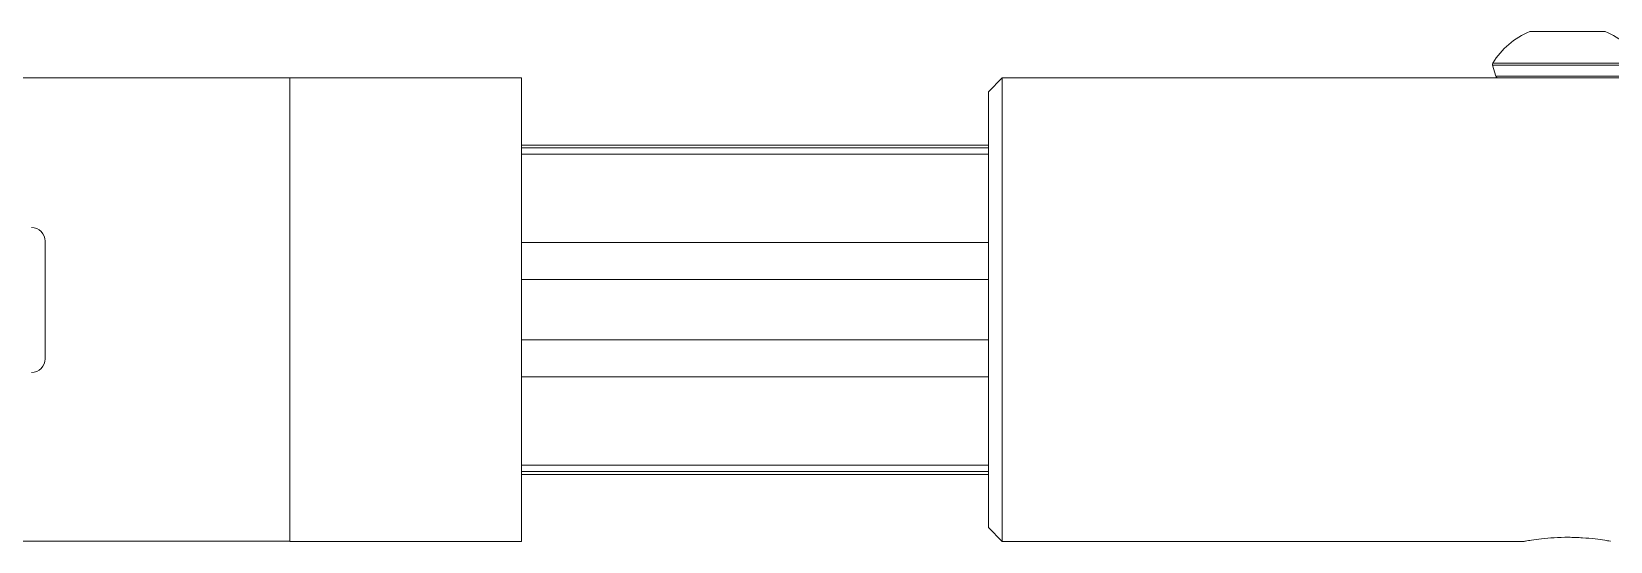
# Model space of a CAD drawing. Header units: feet. Extents: x -21 to 5170, y -254 to 1413.
# Drawn here: x 2316.8 to 2323.38, y 48.97 to 51.1 of the extents above; entities that cross this region are included whole.
import ezdxf

# ---------------------------------------------------------------- set-up
doc = ezdxf.new("R2010")
doc.units = ezdxf.units.FT
doc.header["$MEASUREMENT"] = 0
doc.layers.add('ATI CENTER SUPPORT', color=7, linetype='Continuous')

msp = doc.modelspace()

# ---------------------------------------------------------------- linework, layer by layer
at = {"layer": 'ATI CENTER SUPPORT', "color": 8, "linetype": 'Continuous', "lineweight": 15}
for p, q in [((2323.35692, 51.09696), (2323.04238, 51.09696)), ((2323.51096, 50.96559), (2322.88833, 50.96559)), ((2318.84262, 50.90399), (2101.30049, 50.90399)), ((2317.87777, 50.90399), (2317.87777, 48.97428)), ((2318.84262, 50.90399), (2318.84262, 48.97428)), ((2320.78752, 50.84609), (2320.84541, 50.90399)), ((2320.84541, 50.90399), (2323.4889, 50.90399)), ((2320.84541, 48.97429), (2320.84541, 50.90399)), ((2322.90114, 50.9109), (2322.88728, 50.95777)), ((2322.88728, 50.95777), (2323.51201, 50.95777)), ((2323.49815, 50.9109), (2322.90114, 50.9109)), ((2320.78752, 50.84609), (2320.78752, 49.03218)), ((2318.84262, 50.6239), (2320.78752, 50.6239)), ((2318.84262, 50.61233), (2320.78752, 50.61233)), ((2318.84262, 50.58599), (2320.78752, 50.58599)), ((2316.85973, 49.7349), (2316.85973, 50.22398)), ((2318.84262, 50.21832), (2320.78752, 50.21832)), ((2318.84262, 50.06408), (2320.78752, 50.06408)), ((2318.84262, 49.81314), (2320.78752, 49.81314)), ((2318.84262, 49.65889), (2320.78752, 49.65889)), ((2320.78752, 49.29122), (2318.84262, 49.29122)), ((2318.84262, 49.26489), (2320.78752, 49.26489)), ((2320.78752, 49.25332), (2318.84262, 49.25332)), ((2320.84541, 48.97429), (2320.78752, 49.03218)), ((2318.84262, 48.97428), (2317.87777, 48.97428)), ((2323.01874, 48.97429), (2320.84541, 48.97429))]:
    msp.add_line(p, q, dxfattribs=at)
msp.add_lwpolyline([(2317.87777, 48.97464), (2102.26535, 49.0547)], dxfattribs=at)
for centre, radius, start, end in [((2323.1701, 50.79119), 0.33137, 112.670667, 148.245145), ((2323.22916, 50.79114), 0.33143, 31.758099, 67.326086), ((2322.89655, 50.9605), 0.00966, 148.262199, 196.421425), ((2322.91039, 50.91363), 0.00965, 196.46921, 269.990374), ((2316.80276, 50.22398), 0.05698, 359.996524, 90.003869), ((2316.80276, 49.7349), 0.05698, 269.996104, 0.003506)]:
    msp.add_arc(centre, radius, start, end, dxfattribs=at)
msp.add_open_spline([(2323.37821, 48.97472), (2323.37764, 48.97483), (2323.36976, 48.97629), (2323.34885, 48.97988), (2323.31089, 48.98526), (2323.26025, 48.99002), (2323.20286, 48.99202), (2323.14544, 48.9904), (2323.09422, 48.98594), (2323.05455, 48.98054), (2323.03067, 48.9765), (2323.02058, 48.97463), (2323.01874, 48.97429)], degree=3, knots=[0, 0, 0, 0, 0.004802, 0.0665089, 0.1760795, 0.3228139, 0.4883718, 0.6523039, 0.7990866, 0.9148313, 0.9844097, 1, 1, 1, 1], dxfattribs=at)

doc.saveas('drawing.dxf')
